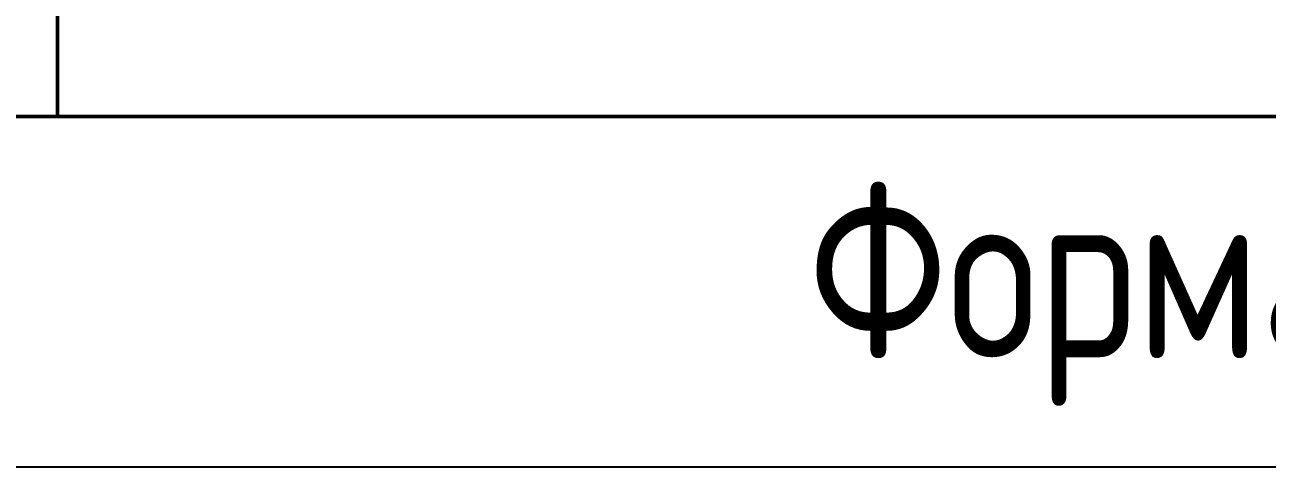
# Model space of a CAD drawing. Header units: millimetres. Extents: x -840 to 2694, y 0 to 584.
# Drawn here: x -265.46 to -247.73, y -0.12 to 6.19 of the extents above; entities that cross this region are included whole.
import ezdxf

# ---------------------------------------------------------------- set-up
doc = ezdxf.new("R2010")
doc.units = ezdxf.units.MM
doc.styles.add('Gost_type_A', font='GOST_0.TTF')

# ---------------------------------------------------------------- blocks, each defined once
blk = doc.blocks.new('Формат_А4')
blk.add_lwpolyline([(0, 297), (0, 0), (-210, 0), (-210, 297)], close=True)
at = {"lineweight": 50}
blk.add_lwpolyline([(-190, 292), (-5, 292), (-5, 5), (-190, 5)], close=True, dxfattribs=at)
blk = doc.blocks.new('Штамп большой нижний текстовый')
at = {"lineweight": 50}
for points in [[(-120, 25), (-50, 25), (-50, 0), (-120, 0)], [(-50, 15), (0, 15), (0, 0), (-50, 0)]]:
    blk.add_lwpolyline(points, close=True, dxfattribs=at)
at = {"insert": (-30, -2.535), "char_height": 2.5, "width": 13.12023, "attachment_point": 6, "style": 'Gost_type_A'}
blk.add_mtext('Формат', dxfattribs=at)

msp = doc.modelspace()

# ---------------------------------------------------------------- block references
at = {"color": 1}
for name, p in [('Формат_А4', (-210, -0.12)), ('Штамп большой нижний текстовый', (-215, 4.88))]:
    msp.add_blockref(name, p, dxfattribs=at)

doc.saveas('drawing.dxf')
